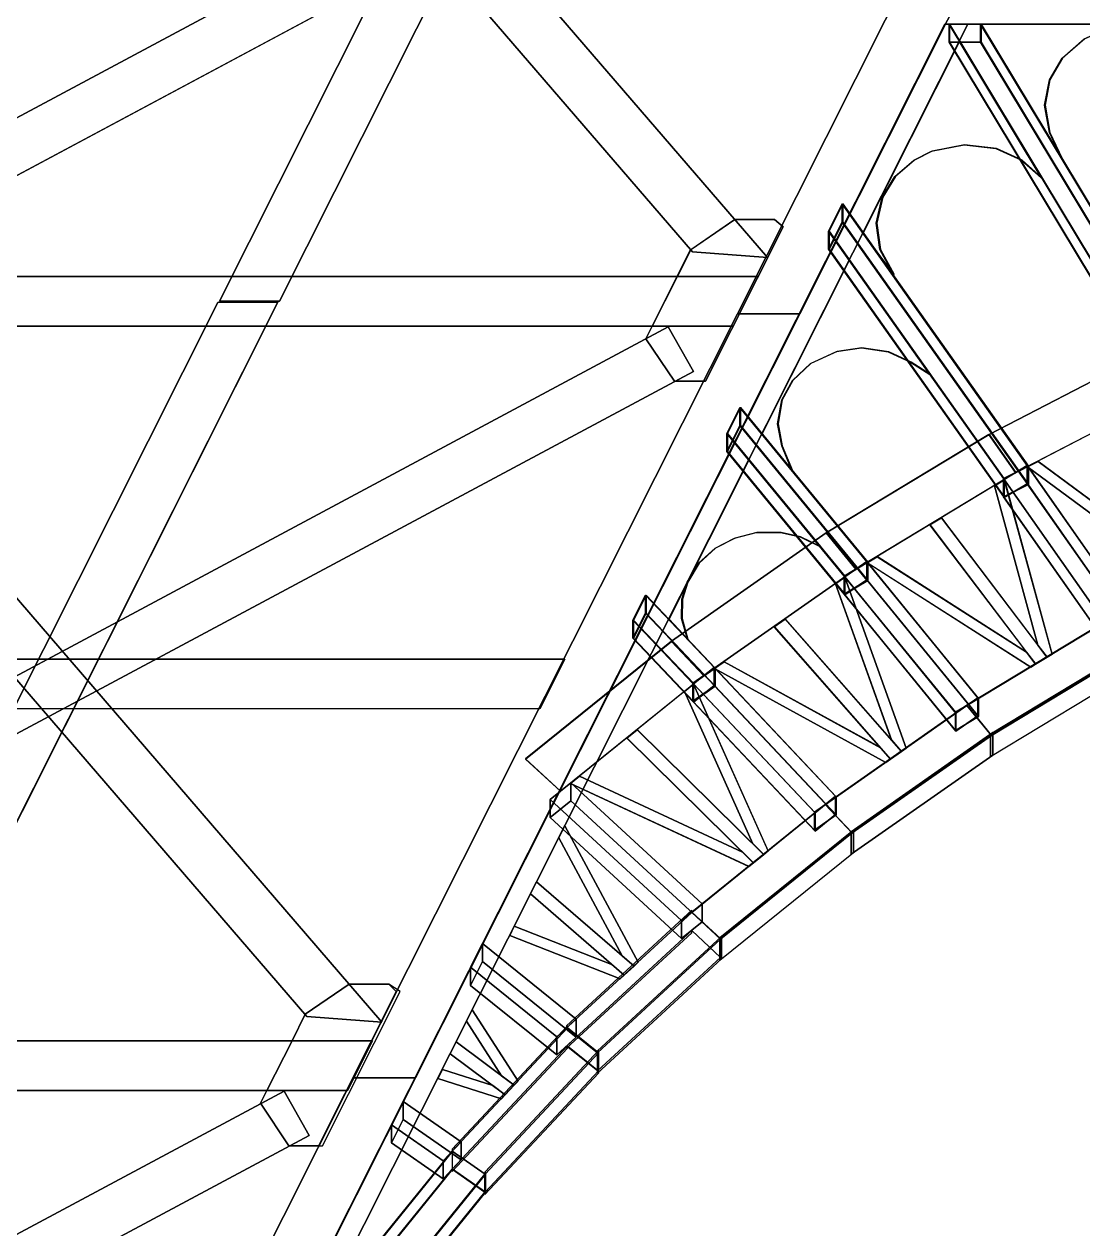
# Model space of a CAD drawing. Extents: x -24 to 24, y 14 to 139.
# Drawn here: x -13.92 to -7.93, y 23.51 to 30.34 of the extents above; entities that cross this region are included whole.
import ezdxf

# ---------------------------------------------------------------- set-up
doc = ezdxf.new("R2010")
doc.units = 0

msp = doc.modelspace()

# ---------------------------------------------------------------- linework, layer by layer
at = {"layer": 'sssss', "color": 253}
for points in [[(-12.9238, 21.9561, -19.173), (-12.6358, 22.4431, -18.9282), (-12.3245, 22.8905, -18.7033), (-8.5776, 30.3438, -14.9565), (-8.707, 30.3439, -14.9565)], [(-8.5776, 30.3438, 14.9565), (-12.3245, 22.8905, 18.7033), (-12.6358, 22.4431, 18.9282), (-12.9238, 21.9562, 19.173), (-8.707, 30.3439, 14.9565)], [(-8.1151, 29.7291, -15.2655), (-8.1426, 29.8842, -15.1876), (-8.1151, 30.0271, -15.1157), (-8.0435, 30.1506, -15.0536), (-7.9176, 30.2602, -14.9986), (-7.7841, 30.319, -14.969), (-7.6305, 30.3417, -14.9576), (-7.4764, 30.3226, -14.9672), (-7.3133, 30.2496, -15.0039), (-7.1858, 30.1551, -15.0513), (-7.2809, 30.3438, -14.9565), (-8.5049, 30.3438, -14.9565), (-8.0459, 29.5813, -15.3398)], [(-8.5018, 30.3438, 14.9565), (-7.2778, 30.3438, 14.9565), (-7.1826, 30.1552, 15.0513), (-7.3101, 30.2496, 15.0039), (-7.4732, 30.3226, 14.9672), (-7.6274, 30.3417, 14.9576), (-7.7809, 30.319, 14.969), (-7.9145, 30.2602, 14.9986), (-8.0404, 30.1506, 15.0536), (-8.112, 30.0271, 15.1157), (-8.1394, 29.8842, 15.1876), (-8.112, 29.7291, 15.2655), (-8.0428, 29.5813, 15.3398)], [(-9.0761, 29.0653, -15.5992), (-9.0971, 29.2152, -15.5239), (-9.063, 29.3631, -15.4495), (-8.9903, 29.4792, -15.3911), (-8.8836, 29.572, -15.3445), (-8.7834, 29.6229, -15.3189), (-8.599, 29.6602, -15.3001), (-8.4182, 29.6379, -15.3114), (-8.2736, 29.572, -15.3445), (-8.1628, 29.4744, -15.3936), (-8.6259, 30.2477, -15.0048), (-9.173, 29.1595, -15.5519), (-8.9984, 28.9245, -15.67)], [(-9.1699, 29.1595, 15.5519), (-8.6228, 30.2478, 15.0048), (-8.1597, 29.4744, 15.3936), (-8.2705, 29.5721, 15.3445), (-8.4151, 29.6379, 15.3114), (-8.5958, 29.6602, 15.3001), (-8.7803, 29.6229, 15.3189), (-8.8805, 29.5721, 15.3445), (-8.9871, 29.4792, 15.3911), (-9.0599, 29.3631, 15.4495), (-9.094, 29.2152, 15.5239), (-9.073, 29.0653, 15.5992), (-8.9953, 28.9245, 15.67)], [(-10.0643, 28.3192, 15.9702), (-10.2396, 28.3192, 15.9702), (-10.4015, 28.5606, 15.8489), (-10.1481, 29.0648, 15.5954), (-9.8978, 29.2356, 15.5096), (-9.6731, 29.2363, 15.5092), (-9.6245, 29.1942, 15.5304)], [(-10.0643, 28.3192, 15.9702), (-10.2396, 28.3192, 15.9702), (-10.4015, 28.5606, 15.8489), (-10.1481, 29.0648, 15.5954), (-9.8978, 29.2356, 15.5096), (-9.6731, 29.2363, 15.5092), (-9.6245, 29.1942, 15.5304)], [(-9.673, 29.2363, -15.5093), (-9.8977, 29.2356, -15.5097), (-10.148, 29.0648, -15.5955), (-10.2217, 28.9144, -15.6712), (-10.3653, 28.6325, -15.8128), (-10.4014, 28.5605, -15.849), (-10.2395, 28.3192, -15.9703), (-10.0642, 28.3192, -15.9703), (-9.6245, 29.1942, -15.5305)], [(-9.6554, 28.0783, -16.0954), (-9.6322, 28.2149, -16.0267), (-9.5719, 28.3241, -15.9718), (-9.4697, 28.4203, -15.9234), (-9.3215, 28.4889, -15.889), (-9.1808, 28.5079, -15.8794), (-9.0282, 28.4854, -15.8907), (-8.9018, 28.4269, -15.9201), (-8.7921, 28.3574, -15.955), (-9.2504, 29.0055, -15.6292), (-9.7454, 28.021, -16.1242), (-9.5748, 27.8135, -16.2285), (-9.6322, 27.9528, -16.1585)], [(-9.5717, 27.8135, 16.2285), (-9.7422, 28.021, 16.1242), (-9.2473, 29.0056, 15.6292), (-8.789, 28.3575, 15.955), (-8.8986, 28.427, 15.9201), (-9.0251, 28.4854, 15.8907), (-9.1776, 28.5079, 15.8794), (-9.3184, 28.4889, 15.889), (-9.4666, 28.4203, 15.9234), (-9.5688, 28.3241, 15.9718), (-9.629, 28.2149, 16.0267), (-9.6522, 28.0783, 16.0954), (-9.629, 27.9528, 16.1585)], [(-10.1992, 26.9744, -16.6503), (-10.1973, 27.0836, -16.5954), (-10.1679, 27.1805, -16.5467), (-10.1029, 27.2882, -16.4926), (-10.0098, 27.3728, -16.45), (-9.8999, 27.4304, -16.421), (-9.7771, 27.4612, -16.4056), (-9.6391, 27.4619, -16.4053), (-9.5283, 27.4366, -16.4179), (-9.4161, 27.3827, -16.4451), (-9.8195, 27.8735, -16.1983), (-10.2737, 26.97, -16.6525), (-10.1664, 26.857, -16.7093)], [(-10.2706, 26.97, 16.6525), (-9.8164, 27.8735, 16.1983), (-9.4129, 27.3827, 16.4451), (-9.5252, 27.4367, 16.4179), (-9.6359, 27.4619, 16.4053), (-9.774, 27.4612, 16.4056), (-9.8968, 27.4305, 16.421), (-10.0067, 27.3728, 16.45), (-10.0998, 27.2882, 16.4926), (-10.1647, 27.1805, 16.5467), (-10.1942, 27.0836, 16.5954), (-10.1961, 26.9744, 16.6503), (-10.1633, 26.857, 16.7093)], [(-7.3779, 27.2732, -16.4944), (-8.18, 27.8656, -16.1966), (-8.2391, 27.835, -16.212), (-7.3605, 27.1861, -16.5382), (-7.3313, 27.2012, -16.5306)], [(-7.3604, 27.1854, 16.5385), (-8.239, 27.8344, 16.2123), (-8.1799, 27.8649, 16.1969), (-7.3778, 27.2725, 16.4947), (-7.3312, 27.2005, 16.5309)], [(-8.1, 26.772, -16.7463), (-8.3708, 27.7613, -16.249), (-8.4273, 27.7272, -16.2662), (-8.1801, 26.824, -16.7202), (-8.128, 26.7551, -16.7548)], [(-8.18, 26.8232, 16.7206), (-8.4271, 27.7264, 16.2665), (-8.3706, 27.7606, 16.2494), (-8.0999, 26.7713, 16.7467), (-8.1278, 26.7543, 16.7552)], [(-8.2453, 26.7846, -16.74), (-9.0918, 27.3254, -16.4681), (-9.1484, 27.2912, -16.4853), (-8.2211, 26.6988, -16.7831), (-8.1932, 26.7157, -16.7746)], [(-8.221, 26.698, 16.7835), (-9.1482, 27.2905, 16.4857), (-9.0916, 27.3247, 16.4685), (-8.2452, 26.7838, 16.7404), (-8.193, 26.7149, 16.775)], [(-8.9264, 26.2395, -17.014), (-9.2739, 27.2095, -16.5264), (-9.3277, 27.1718, -16.5453), (-9.0104, 26.2863, -16.9905), (-8.953, 26.2209, -17.0234)], [(-9.0102, 26.2855, 16.9909), (-9.3274, 27.171, 16.5457), (-9.2737, 27.2087, 16.5268), (-8.9262, 26.2387, 17.0144), (-8.9528, 26.2201, 17.0238)], [(-9.0724, 26.2429, -17.0123), (-9.9591, 26.7295, -16.7677), (-10.0129, 26.6919, -16.7866), (-9.0415, 26.1589, -17.0545), (-9.0149, 26.1775, -17.0452)], [(-9.0413, 26.158, 17.055), (-10.0126, 26.6911, 16.787), (-9.9589, 26.7288, 16.7681), (-9.0722, 26.2421, 17.0127), (-9.0148, 26.1766, 17.0456)], [(-9.7091, 25.6567, -17.307), (-10.1317, 26.6026, -16.8315), (-10.1824, 26.5616, -16.8521), (-9.7966, 25.6981, -17.2861), (-9.7342, 25.6364, -17.3172)], [(-9.7963, 25.6972, 17.2866), (-10.1821, 26.5608, 16.8525), (-10.1314, 26.6017, 16.832), (-9.7089, 25.6557, 17.3075), (-9.7339, 25.6355, 17.3176)], [(-9.855, 25.651, -17.3099), (-10.7777, 26.081, -17.0937), (-10.8283, 26.0401, -17.1143), (-9.8176, 25.569, -17.351), (-9.7926, 25.5893, -17.3409)], [(-9.8174, 25.5681, 17.3515), (-10.828, 26.0392, 17.1147), (-10.7774, 26.0801, 17.0941), (-9.8547, 25.6501, 17.3103), (-9.7923, 25.5883, 17.3413)], [(-10.8607, 25.8, -17.2349), (-10.4457, 25.0257, -17.6242), (-10.4691, 25.004, -17.6351), (-10.536, 25.0618, -17.606), (-10.8951, 25.7317, -17.2693)], [(-10.536, 25.0618, -17.606), (-10.4691, 25.004, -17.6351), (-10.4457, 25.0257, -17.6242), (-10.8607, 25.8, -17.2349), (-10.8951, 25.7317, -17.2693)], [(-10.536, 25.0618, 17.606), (-10.4691, 25.004, 17.6351), (-10.4457, 25.0257, 17.6242), (-10.8607, 25.8, 17.2349), (-10.8951, 25.7317, 17.2693)], [(-10.8607, 25.8, 17.2349), (-10.4457, 25.0257, 17.6242), (-10.4691, 25.004, 17.6351), (-10.536, 25.0618, 17.606), (-10.8951, 25.7317, 17.2693)], [(-11.1736, 25.1776, -17.5478), (-10.5474, 24.9317, -17.6714), (-10.5239, 24.9534, -17.6605), (-10.5908, 25.0113, -17.6314), (-11.1474, 25.2298, -17.5216)], [(-10.5908, 25.0113, 17.6314), (-10.5239, 24.9534, 17.6605), (-10.5474, 24.9318, 17.6714), (-11.1736, 25.1776, 17.5478), (-11.1474, 25.2298, 17.5216)], [(-11.8576, 24.9025, -17.6938), (-12.0823, 24.9017, -17.6942), (-12.3326, 24.7309, -17.78), (-12.4062, 24.5805, -17.8556), (-12.5499, 24.2987, -17.9973), (-12.586, 24.2267, -18.0335), (-12.424, 23.9854, -18.1548), (-12.234, 23.9854, -18.1548), (-11.7942, 24.8603, -17.715)], [(-12.2572, 23.9854, 18.1548), (-12.424, 23.9854, 18.1548), (-12.586, 24.2267, 18.0335), (-12.5499, 24.2987, 17.9973), (-12.4062, 24.5805, 17.8556), (-12.3326, 24.7309, 17.78), (-12.0823, 24.9017, 17.6942), (-11.8576, 24.9025, 17.6938), (-11.8174, 24.8603, 17.715)], [(-11.3853, 24.7566, -17.7595), (-11.1262, 24.3523, -17.9627), (-11.1478, 24.3291, -17.9744), (-11.2193, 24.3824, -17.9476), (-11.4177, 24.6921, -17.7919)], [(-11.2193, 24.3824, -17.9476), (-11.1478, 24.3291, -17.9744), (-11.1262, 24.3523, -17.9627), (-11.3853, 24.7566, -17.7595), (-11.4177, 24.6921, -17.7919)], [(-11.2193, 24.3824, 17.9476), (-11.1478, 24.3291, 17.9744), (-11.1262, 24.3523, 17.9627), (-11.3853, 24.7566, 17.7595), (-11.4177, 24.6921, 17.7919)], [(-11.3853, 24.7566, 17.7595), (-11.1262, 24.3523, 17.9627), (-11.1478, 24.3291, 17.9744), (-11.2193, 24.3824, 17.9476), (-11.4177, 24.6921, 17.7919)], [(-11.5551, 24.4188, -17.9293), (-11.2698, 24.3284, -17.9747), (-11.1983, 24.2751, -18.0015), (-11.22, 24.2519, -18.0132), (-11.5814, 24.3664, -17.9556)], [(-11.22, 24.2519, -18.0132), (-11.1983, 24.2751, -18.0015), (-11.2698, 24.3284, -17.9747), (-11.5551, 24.4188, -17.9293), (-11.5814, 24.3664, -17.9556)], [(-11.22, 24.2519, 18.0132), (-11.1983, 24.2751, 18.0015), (-11.2698, 24.3284, 17.9747), (-11.5551, 24.4188, 17.9293), (-11.5814, 24.3664, 17.9556)], [(-11.5551, 24.4188, 17.9293), (-11.2698, 24.3284, 17.9747), (-11.1983, 24.2751, 18.0015), (-11.22, 24.2519, 18.0132), (-11.5814, 24.3664, 17.9556)]]:
    msp.add_polyline3d(points, close=True, dxfattribs=at)
for points in [[(-13.5597, 33.1015, 10.3018), (-13.5602, 33.0997, 10.6431), (-15.7421, 28.7732, 12.818), (-15.7423, 28.7729, 12.4776)], [(-13.5596, 33.1015, -10.3019), (-15.7422, 28.7729, -12.4777), (-15.742, 28.7732, -12.8181), (-13.5601, 33.0997, -10.6432)], [(-10.3019, 33.1015, 13.5596), (-12.4777, 28.7729, 15.7422), (-12.8181, 28.7732, 15.742), (-10.6432, 33.0997, 13.5601)], [(-10.3018, 33.1015, -13.5597), (-10.6431, 33.0997, -13.5602), (-12.818, 28.7732, -15.7421), (-12.4776, 28.7729, -15.7423)], [(-15.7882, 28.7007, 9.8829), (-15.7882, 28.7007, 9.5297), (-13.6116, 33.0315, 7.353), (-13.6116, 33.0315, 7.7061)], [(-15.7882, 28.7007, 9.5297), (-15.435, 28.7007, 9.5297), (-13.2585, 33.0315, 7.353), (-13.6116, 33.0315, 7.353)], [(-15.435, 28.7007, 9.8829), (-15.7882, 28.7007, 9.8829), (-13.6116, 33.0315, 7.7061), (-13.2585, 33.0315, 7.7061)], [(-15.7882, 28.7007, 15.435), (-15.435, 28.7007, 15.435), (-13.2585, 33.0315, 13.2585), (-13.6116, 33.0315, 13.2585)], [(-15.7882, 28.7007, 15.7882), (-15.7882, 28.7007, 15.435), (-13.6116, 33.0315, 13.2585), (-13.6116, 33.0315, 13.6116)], [(-15.435, 28.7008, 15.7882), (-15.7882, 28.7007, 15.7882), (-13.6116, 33.0315, 13.6116), (-13.2585, 33.0315, 13.6116)], [(-13.6116, 33.0314, -7.353), (-15.7882, 28.7007, -9.5297), (-15.7882, 28.7007, -9.8829), (-13.6116, 33.0314, -7.7061)], [(-13.2585, 33.0314, -7.353), (-15.435, 28.7007, -9.5297), (-15.7882, 28.7007, -9.5297), (-13.6116, 33.0314, -7.353)], [(-13.6116, 33.0314, -7.7061), (-15.7882, 28.7007, -9.8829), (-15.435, 28.7007, -9.8829), (-13.2585, 33.0314, -7.7061)], [(-15.435, 28.7007, -15.435), (-15.7882, 28.7008, -15.435), (-13.6116, 33.0314, -13.2585), (-13.2585, 33.0314, -13.2585)], [(-15.7882, 28.7007, -15.7882), (-15.435, 28.7007, -15.7882), (-13.2585, 33.0314, -13.6116), (-13.6116, 33.0314, -13.6116)], [(-15.7882, 28.7008, -15.435), (-15.7882, 28.7007, -15.7882), (-13.6116, 33.0314, -13.6116), (-13.6116, 33.0314, -13.2585)], [(-15.435, 28.7007, 9.5297), (-15.435, 28.7007, 9.8829), (-13.2585, 33.0315, 7.7061), (-13.2585, 33.0315, 7.353)], [(-15.435, 28.7007, 15.435), (-15.435, 28.7008, 15.7882), (-13.2585, 33.0315, 13.6116), (-13.2585, 33.0315, 13.2585)], [(-13.2585, 33.0314, -7.7061), (-15.435, 28.7007, -9.8829), (-15.435, 28.7007, -9.5297), (-13.2585, 33.0314, -7.353)], [(-15.435, 28.7007, -15.7882), (-15.435, 28.7007, -15.435), (-13.2585, 33.0314, -13.2585), (-13.2585, 33.0314, -13.6116)], [(-7.353, 33.0315, 13.6116), (-9.5297, 28.7007, 15.7882), (-9.8829, 28.7007, 15.7882), (-7.7061, 33.0315, 13.6116)], [(-7.7061, 33.0315, 13.6116), (-9.8829, 28.7007, 15.7882), (-9.8829, 28.7007, 15.435), (-7.7061, 33.0315, 13.2585)], [(-7.7061, 33.0315, 13.2585), (-9.8829, 28.7007, 15.435), (-9.5297, 28.7007, 15.435), (-7.353, 33.0315, 13.2585)], [(-9.8829, 28.7007, -15.7882), (-9.5297, 28.7007, -15.7882), (-7.353, 33.0314, -13.6116), (-7.7061, 33.0314, -13.6116)], [(-9.8829, 28.7007, -15.435), (-9.8829, 28.7007, -15.7882), (-7.7061, 33.0314, -13.6116), (-7.7061, 33.0314, -13.2585)], [(-9.5297, 28.7007, -15.435), (-9.8829, 28.7007, -15.435), (-7.7061, 33.0314, -13.2585), (-7.353, 33.0314, -13.2585)], [(-7.353, 33.0315, 13.2585), (-9.5297, 28.7007, 15.435), (-9.5297, 28.7007, 15.7882), (-7.353, 33.0315, 13.6116)], [(-9.5297, 28.7007, -15.7882), (-9.5297, 28.7007, -15.435), (-7.353, 33.0314, -13.2585), (-7.353, 33.0314, -13.6116)], [(-13.6312, 32.9608, 8.0903), (-15.5524, 29.1497, 15.2072), (-15.6352, 28.9859, 14.9011), (-13.758, 32.7091, 7.9477)], [(-13.7579, 32.7091, -7.9478), (-15.635, 28.9855, -14.9014), (-15.5523, 29.1497, -15.2073), (-13.6311, 32.9608, -8.0904)], [(-13.6311, 32.9609, 13.1074), (-13.7103, 32.8039, 13.3695), (-15.6013, 29.0525, 10.1378), (-15.6176, 29.0202, 9.7125)], [(-15.6012, 29.0525, -10.1379), (-13.7102, 32.8039, -13.3696), (-13.631, 32.9608, -13.1075), (-15.6175, 29.0202, -9.7126)], [(-7.9478, 32.7091, 13.7579), (-14.9014, 28.9855, 15.635), (-15.2073, 29.1497, 15.5523), (-8.0904, 32.9608, 13.6311)], [(-8.0903, 32.9608, -13.6312), (-15.2072, 29.1497, -15.5524), (-14.9011, 28.9859, -15.6352), (-7.9477, 32.7091, -13.758)], [(-10.1379, 29.0525, 15.6012), (-13.3696, 32.8039, 13.7102), (-13.1075, 32.9609, 13.631), (-9.7126, 29.0202, 15.6175)], [(-13.1074, 32.9608, -13.6311), (-13.3695, 32.8039, -13.7103), (-10.1378, 29.0525, -15.6013), (-9.7125, 29.0202, -15.6176)], [(-8.6837, 30.3438, -14.9565), (-7.4298, 28.2609, -16.0036), (-7.2883, 28.3227, -15.9725), (-8.5049, 30.3438, -14.9565)], [(-8.6837, 30.2412, -14.7525), (-7.4298, 28.1583, -15.7996), (-7.4298, 28.2609, -16.0036), (-8.6837, 30.3438, -14.9565)], [(-8.6837, 30.3438, -14.9565), (-8.5049, 30.3438, -14.9565), (-8.5049, 30.2412, -14.7525), (-8.6837, 30.2412, -14.7525)], [(-8.5018, 30.2412, 14.7525), (-8.5018, 30.3438, 14.9565), (-8.6806, 30.3438, 14.9565), (-8.6806, 30.2412, 14.7525)], [(-7.4267, 28.2609, 16.0036), (-7.4267, 28.1583, 15.7996), (-8.6806, 30.2412, 14.7525), (-8.6806, 30.3438, 14.9565)], [(-7.2851, 28.3227, 15.9725), (-7.4267, 28.2609, 16.0036), (-8.6806, 30.3438, 14.9565), (-8.5018, 30.3438, 14.9565)], [(-8.5049, 30.3438, -14.9565), (-7.2883, 28.3227, -15.9725), (-7.2883, 28.2202, -15.7685), (-8.5049, 30.2412, -14.7525)], [(-7.2851, 28.2202, 15.7685), (-7.2851, 28.3227, 15.9725), (-8.5018, 30.3438, 14.9565), (-8.5018, 30.2412, 14.7525)], [(-8.5049, 30.2412, -14.7525), (-7.2883, 28.2202, -15.7685), (-7.4298, 28.1583, -15.7996), (-8.6837, 30.2412, -14.7525)], [(-7.4267, 28.1583, 15.7996), (-7.2851, 28.2202, 15.7685), (-8.5018, 30.2412, 14.7525), (-8.6806, 30.2412, 14.7525)], [(-9.3668, 29.1701, -15.5465), (-9.2894, 29.3241, -15.4691), (-9.2894, 29.2215, -15.2651), (-9.3668, 29.0676, -15.3425)], [(-9.3668, 29.1701, -15.5465), (-8.3742, 27.7665, -16.2521), (-8.2379, 27.837, -16.2167), (-9.2894, 29.3241, -15.4691)], [(-9.2863, 29.2215, 15.2651), (-9.2863, 29.3241, 15.4691), (-9.3637, 29.1702, 15.5465), (-9.3637, 29.0676, 15.3425)], [(-8.2347, 27.8371, 16.2167), (-8.3711, 27.7665, 16.2521), (-9.3637, 29.1702, 15.5465), (-9.2863, 29.3241, 15.4691)], [(-9.2894, 29.3241, -15.4691), (-8.2379, 27.837, -16.2167), (-8.2379, 27.7345, -16.0126), (-9.2894, 29.2215, -15.2651)], [(-8.2347, 27.7345, 16.0126), (-8.2347, 27.8371, 16.2167), (-9.2863, 29.3241, 15.4691), (-9.2863, 29.2215, 15.2651)], [(-9.2894, 29.2215, -15.2651), (-8.2379, 27.7345, -16.0126), (-8.3742, 27.6639, -16.0481), (-9.3668, 29.0676, -15.3425)], [(-9.3668, 29.0676, -15.3425), (-8.3742, 27.6639, -16.0481), (-8.3742, 27.7665, -16.2521), (-9.3668, 29.1701, -15.5465)], [(-8.3711, 27.6639, 16.0481), (-8.2347, 27.7345, 16.0126), (-9.2863, 29.2215, 15.2651), (-9.3637, 29.0676, 15.3425)], [(-8.3711, 27.7665, 16.2521), (-8.3711, 27.6639, 16.0481), (-9.3637, 29.0676, 15.3425), (-9.3637, 29.1702, 15.5465)], [(-9.766, 28.9139, 15.6712), (-9.9075, 28.6325, 15.8127), (-15.4675, 28.6325, 15.8127), (-15.3261, 28.9139, 15.6713)], [(-15.4674, 28.6325, -15.8128), (-9.9074, 28.6325, -15.8128), (-9.7659, 28.9139, -15.6713), (-15.326, 28.9139, -15.6713)], [(-12.4864, 28.7676, -15.7442), (-12.8277, 28.7658, -15.7447), (-15.0036, 24.4376, -17.9275), (-14.6622, 24.4392, -17.9267)], [(-12.8277, 28.7658, 15.7447), (-12.4864, 28.7676, 15.7442), (-14.6621, 24.4392, 17.9267), (-15.0035, 24.4376, 17.9275)], [(-12.06, 24.3701, -17.9654), (-11.7069, 24.3701, -17.9654), (-9.5297, 28.7007, -15.7882), (-9.8829, 28.7007, -15.7882)], [(-12.06, 24.3701, -17.6122), (-12.06, 24.3701, -17.9654), (-9.8829, 28.7007, -15.7882), (-9.8829, 28.7007, -15.435)], [(-11.7069, 24.3701, -17.6122), (-12.06, 24.3701, -17.6122), (-9.8829, 28.7007, -15.435), (-9.5297, 28.7007, -15.435)], [(-9.5297, 28.7007, 15.7882), (-11.7069, 24.3701, 17.9654), (-12.06, 24.3701, 17.9654), (-9.8829, 28.7007, 15.7882)], [(-9.8829, 28.7007, 15.7882), (-12.06, 24.3701, 17.9654), (-12.06, 24.3701, 17.6122), (-9.8829, 28.7007, 15.435)], [(-9.8829, 28.7007, 15.435), (-12.06, 24.3701, 17.6122), (-11.7069, 24.3701, 17.6122), (-9.5297, 28.7007, 15.435)], [(-11.7069, 24.3701, -17.9654), (-11.7069, 24.3701, -17.6122), (-9.5297, 28.7007, -15.435), (-9.5297, 28.7007, -15.7882)], [(-9.5297, 28.7007, 15.435), (-11.7069, 24.3701, 17.6122), (-11.7069, 24.3701, 17.9654), (-9.5297, 28.7007, 15.7882)], [(-17.3918, 24.8158, -17.7368), (-17.0859, 24.6517, -17.8196), (-10.1323, 28.3753, -15.9425), (-10.2749, 28.6269, -15.8157)], [(-10.1323, 28.3753, 15.9425), (-17.0859, 24.6517, 17.8196), (-17.3918, 24.8159, 17.7369), (-10.2749, 28.6269, 15.8157)], [(-15.292, 28.627, -15.8156), (-15.5541, 28.47, -15.8948), (-12.3224, 24.7186, -17.7858), (-11.8971, 24.6863, -17.8021)], [(-11.8971, 24.6863, 17.8021), (-12.3223, 24.7186, 17.7858), (-15.5541, 28.47, 15.8948), (-15.292, 28.627, 15.8156)], [(-8.4575, 28.018, -16.1257), (-8.3063, 27.8025, -16.234), (-7.3594, 28.2925, -15.9877), (-7.4934, 28.5169, -15.8749)], [(-7.4932, 28.5162, 15.8752), (-7.3592, 28.2918, 15.988), (-8.3062, 27.8019, 16.2343), (-8.4574, 28.0174, 16.126)], [(-9.9431, 28.0238, -16.1228), (-9.8689, 28.1713, -16.0486), (-9.8689, 28.0687, -15.8446), (-9.9431, 27.9213, -15.9187)], [(-9.9431, 28.0238, -16.1228), (-9.2777, 27.2143, -16.5297), (-9.1471, 27.2932, -16.49), (-9.8689, 28.1713, -16.0486)], [(-9.8658, 28.0687, 15.8446), (-9.8658, 28.1713, 16.0486), (-9.9399, 28.0238, 16.1228), (-9.9399, 27.9213, 15.9187)], [(-9.144, 27.2932, 16.49), (-9.2745, 27.2143, 16.5297), (-9.9399, 28.0238, 16.1228), (-9.8658, 28.1713, 16.0486)], [(-9.8689, 28.1713, -16.0486), (-9.1471, 27.2932, -16.49), (-9.1471, 27.1907, -16.286), (-9.8689, 28.0687, -15.8446)], [(-9.144, 27.1907, 16.286), (-9.144, 27.2932, 16.49), (-9.8658, 28.1713, 16.0486), (-9.8658, 28.0687, 15.8446)], [(-9.8689, 28.0687, -15.8446), (-9.1471, 27.1907, -16.286), (-9.2777, 27.1118, -16.3257), (-9.9431, 27.9213, -15.9187)], [(-9.2745, 27.1118, 16.3257), (-9.144, 27.1907, 16.286), (-9.8658, 28.0687, 15.8446), (-9.9399, 27.9213, 15.9187)], [(-9.9431, 27.9213, -15.9187), (-9.2777, 27.1118, -16.3257), (-9.2777, 27.2143, -16.5297), (-9.9431, 28.0238, -16.1228)], [(-9.2745, 27.2143, 16.5297), (-9.2745, 27.1118, 16.3257), (-9.9399, 27.9213, 15.9187), (-9.9399, 28.0238, 16.1228)], [(-9.3804, 27.4601, -16.4061), (-9.2127, 27.2546, -16.5094), (-8.3065, 27.8026, -16.234), (-8.4576, 28.018, -16.1257)], [(-8.4574, 28.0173, 16.1261), (-8.3062, 27.8018, 16.2344), (-9.2125, 27.2539, 16.5098), (-9.3802, 27.4594, 16.4065)], [(-8.3745, 27.7672, -16.2517), (-8.2381, 27.8378, -16.2163), (-8.2381, 27.7352, -16.0123), (-8.3745, 27.6647, -16.0477)], [(-7.6701, 27.0282, -16.6233), (-8.2381, 27.8378, -16.2163), (-8.3745, 27.7672, -16.2517), (-7.8064, 26.9576, -16.6587)], [(-8.2379, 27.7345, -16.0126), (-8.2379, 27.837, -16.2167), (-8.3742, 27.7665, -16.2521), (-8.3742, 27.6639, -16.0481)], [(-8.241, 27.8412, 16.2146), (-8.3715, 27.7623, 16.2542), (-8.3715, 27.6598, 16.0502), (-8.241, 27.7387, 16.0105)], [(-7.8035, 26.9527, 16.6612), (-8.3715, 27.7623, 16.2542), (-8.241, 27.8412, 16.2146), (-7.673, 27.0316, 16.6216)], [(-8.3711, 27.7665, 16.2521), (-8.2347, 27.8371, 16.2167), (-8.2347, 27.7345, 16.0126), (-8.3711, 27.6639, 16.0481)], [(-7.673, 27.0316, 16.6216), (-8.241, 27.8412, 16.2146), (-8.241, 27.7387, 16.0105), (-7.673, 26.929, 16.4176)], [(-8.2381, 27.8378, -16.2163), (-7.6701, 27.0282, -16.6233), (-7.6701, 26.9256, -16.4192), (-8.2381, 27.7352, -16.0123)], [(-7.8064, 26.9576, -16.6587), (-8.3745, 27.7672, -16.2517), (-8.3745, 27.6647, -16.0477), (-7.8064, 26.8551, -16.4547)], [(-8.3745, 27.6647, -16.0477), (-8.2381, 27.7352, -16.0123), (-7.6701, 26.9256, -16.4192), (-7.8064, 26.8551, -16.4547)], [(-8.3715, 27.7623, 16.2542), (-7.8035, 26.9527, 16.6612), (-7.8035, 26.8501, 16.4572), (-8.3715, 27.6598, 16.0502)], [(-8.241, 27.7387, 16.0105), (-8.3715, 27.6598, 16.0502), (-7.8035, 26.8501, 16.4572), (-7.673, 26.929, 16.4176)], [(-8.7922, 27.5065, -16.3771), (-8.1932, 26.7157, -16.7746), (-8.128, 26.7551, -16.7548), (-8.727, 27.546, -16.3572)], [(-8.7268, 27.5452, 16.3576), (-8.1278, 26.7543, 16.7552), (-8.193, 26.7149, 16.775), (-8.792, 27.5058, 16.3774)], [(-10.2573, 26.8459, -16.7149), (-10.074, 26.6514, -16.8127), (-9.2129, 27.2546, -16.5094), (-9.3805, 27.4601, -16.4061)], [(-9.3802, 27.4593, 16.4066), (-9.2126, 27.2538, 16.5099), (-10.0738, 26.6506, 16.8131), (-10.2571, 26.8452, 16.7153)], [(-9.2779, 27.2151, -16.5293), (-9.1474, 27.294, -16.4896), (-9.1474, 27.1915, -16.2856), (-9.2779, 27.1126, -16.3253)], [(-8.5174, 26.5219, -16.8778), (-9.1474, 27.294, -16.4896), (-9.2779, 27.2151, -16.5293), (-8.6479, 26.443, -16.9174)], [(-9.1471, 27.1907, -16.286), (-9.1471, 27.2932, -16.49), (-9.2777, 27.2143, -16.5297), (-9.2777, 27.1118, -16.3257)], [(-9.1506, 27.2972, 16.488), (-9.2746, 27.2103, 16.5317), (-9.2746, 27.1078, 16.3277), (-9.1506, 27.1946, 16.284)], [(-8.6446, 26.4382, 16.9199), (-9.2746, 27.2103, 16.5317), (-9.1506, 27.2972, 16.488), (-8.5206, 26.525, 16.8762)], [(-9.2745, 27.2143, 16.5297), (-9.144, 27.2932, 16.49), (-9.144, 27.1907, 16.286), (-9.2745, 27.1118, 16.3257)], [(-8.5206, 26.525, 16.8762), (-9.1506, 27.2972, 16.488), (-9.1506, 27.1946, 16.284), (-8.5206, 26.4225, 16.6722)], [(-9.1474, 27.294, -16.4896), (-8.5174, 26.5219, -16.8778), (-8.5174, 26.4194, -16.6737), (-9.1474, 27.1915, -16.2856)], [(-8.6479, 26.443, -16.9174), (-9.2779, 27.2151, -16.5293), (-9.2779, 27.1126, -16.3253), (-8.6479, 26.3405, -16.7134)], [(-9.2779, 27.1126, -16.3253), (-9.1474, 27.1915, -16.2856), (-8.5174, 26.4194, -16.6737), (-8.6479, 26.3405, -16.7134)], [(-9.2746, 27.2103, 16.5317), (-8.6446, 26.4382, 16.9199), (-8.6446, 26.3356, 16.7159), (-9.2746, 27.1078, 16.3277)], [(-9.1506, 27.1946, 16.284), (-9.2746, 27.1078, 16.3277), (-8.6446, 26.3356, 16.7159), (-8.5206, 26.4225, 16.6722)], [(-10.4754, 26.9649, -16.6551), (-10.4039, 27.1071, -16.5836), (-10.4039, 27.0046, -16.3796), (-10.4754, 26.8624, -16.451)], [(-10.4754, 26.9649, -16.6551), (-10.1356, 26.607, -16.835), (-10.0116, 26.6939, -16.7913), (-10.4039, 27.1071, -16.5836)], [(-10.4008, 27.0046, 16.3796), (-10.4008, 27.1071, 16.5836), (-10.4723, 26.9649, 16.6551), (-10.4723, 26.8624, 16.451)], [(-10.0085, 26.6939, 16.7913), (-10.1325, 26.6071, 16.835), (-10.4723, 26.9649, 16.6551), (-10.4008, 27.1071, 16.5836)], [(-10.4039, 27.1071, -16.5836), (-10.0116, 26.6939, -16.7913), (-10.0116, 26.5914, -16.5873), (-10.4039, 27.0046, -16.3796)], [(-10.0085, 26.5914, 16.5873), (-10.0085, 26.6939, 16.7913), (-10.4008, 27.1071, 16.5836), (-10.4008, 27.0046, 16.3796)], [(-10.4039, 27.0046, -16.3796), (-10.0116, 26.5914, -16.5873), (-10.1356, 26.5045, -16.6309), (-10.4754, 26.8624, -16.451)], [(-10.1325, 26.5045, 16.6309), (-10.0085, 26.5914, 16.5873), (-10.4008, 27.0046, 16.3796), (-10.4723, 26.8624, 16.451)], [(-7.7385, 26.9929, -16.641), (-8.5827, 26.4825, -16.8976), (-8.4434, 26.3118, -16.9834), (-7.6129, 26.814, -16.7309)], [(-8.5826, 26.4818, 16.898), (-7.7383, 26.9921, 16.6414), (-7.6128, 26.8132, 16.7314), (-8.4433, 26.3111, 16.9838)], [(-10.4754, 26.8624, -16.451), (-10.1356, 26.5045, -16.6309), (-10.1356, 26.607, -16.835), (-10.4754, 26.9649, -16.6551)], [(-10.1325, 26.6071, 16.835), (-10.1325, 26.5045, 16.6309), (-10.4723, 26.8624, 16.451), (-10.4723, 26.9649, 16.6551)], [(-9.6744, 26.929, -16.6674), (-9.0149, 26.1775, -17.0452), (-8.953, 26.2209, -17.0234), (-9.6124, 26.9724, -16.6456)], [(-9.6122, 26.9716, 16.646), (-8.9528, 26.2201, 17.0238), (-9.0148, 26.1766, 17.0456), (-9.6741, 26.9282, 16.6678)], [(-11.0841, 26.1784, -17.0504), (-10.8859, 25.9958, -17.1422), (-10.0741, 26.6514, -16.8127), (-10.2575, 26.8459, -16.7149)], [(-10.2571, 26.845, 16.7154), (-10.0738, 26.6505, 16.8131), (-10.8857, 25.995, 17.1426), (-11.0838, 26.1776, 17.0509)], [(-8.4496, 26.1919, -16.7573), (-7.6054, 26.7023, -16.5007), (-7.6054, 26.8296, -16.7539), (-8.4496, 26.3192, -17.0105)], [(-7.6053, 26.7015, 16.5011), (-8.4495, 26.1911, 16.7576), (-8.4495, 26.3185, 17.0109), (-7.6053, 26.8288, 16.7543)], [(-16.4214, 26.7455, -16.7673), (-16.5634, 26.4631, -16.9064), (-11.0034, 26.464, -16.9087), (-10.8619, 26.7443, -16.7646)], [(-10.8619, 26.7443, 16.7647), (-11.0033, 26.4631, 16.9064), (-16.5629, 26.4641, 16.9088), (-16.4219, 26.7443, 16.7647)], [(-10.136, 26.608, -16.8345), (-10.012, 26.6948, -16.7909), (-10.012, 26.5923, -16.5868), (-10.136, 26.5054, -16.6305)], [(-9.3231, 25.9639, -17.1583), (-10.012, 26.6948, -16.7909), (-10.136, 26.608, -16.8345), (-9.4471, 25.8771, -17.2019)], [(-10.0116, 26.5914, -16.5873), (-10.0116, 26.6939, -16.7913), (-10.1356, 26.607, -16.835), (-10.1356, 26.5045, -16.6309)], [(-10.1325, 26.6071, 16.835), (-10.0085, 26.6939, 16.7913), (-10.0085, 26.5914, 16.5873), (-10.1325, 26.5045, 16.6309)], [(-10.0153, 26.6977, 16.7894), (-10.1322, 26.6033, 16.8369), (-10.1322, 26.5007, 16.6328), (-10.0153, 26.5951, 16.5854)], [(-9.4434, 25.8723, 17.2043), (-10.1322, 26.6033, 16.8369), (-10.0153, 26.6977, 16.7894), (-9.3265, 25.9667, 17.1569)], [(-9.3265, 25.9667, 17.1569), (-10.0153, 26.6977, 16.7894), (-10.0153, 26.5951, 16.5854), (-9.3265, 25.8642, 16.9528)], [(-10.012, 26.6948, -16.7909), (-9.3231, 25.9639, -17.1583), (-9.3231, 25.8614, -16.9542), (-10.012, 26.5923, -16.5868)], [(-9.4471, 25.8771, -17.2019), (-10.136, 26.608, -16.8345), (-10.136, 26.5054, -16.6305), (-9.4471, 25.7745, -16.9979)], [(-10.136, 26.5054, -16.6305), (-10.012, 26.5923, -16.5868), (-9.3231, 25.8614, -16.9542), (-9.4471, 25.7745, -16.9979)], [(-10.1322, 26.6033, 16.8369), (-9.4434, 25.8723, 17.2043), (-9.4434, 25.7698, 17.0003), (-10.1322, 26.5007, 16.6328)], [(-10.0153, 26.5951, 16.5854), (-10.1322, 26.5007, 16.6328), (-9.4434, 25.7698, 17.0003), (-9.3265, 25.8642, 16.9528)], [(-8.5174, 26.5219, -16.8778), (-8.6479, 26.443, -16.9174), (-8.6479, 26.3405, -16.7134), (-8.5174, 26.4194, -16.6737)], [(-8.6446, 26.4382, 16.9199), (-8.5206, 26.525, 16.8762), (-8.5206, 26.4225, 16.6722), (-8.6446, 26.3356, 16.7159)], [(-8.5829, 26.4825, -16.8976), (-9.3851, 25.9205, -17.1801), (-9.2328, 25.759, -17.2613), (-8.4436, 26.3118, -16.9834)], [(-9.3849, 25.9197, 17.1805), (-8.5826, 26.4816, 16.8981), (-8.4434, 26.3109, 16.9838), (-9.2327, 25.7582, 17.2617)], [(-10.5092, 26.2977, -16.9847), (-9.7926, 25.5893, -17.3409), (-9.7342, 25.6364, -17.3172), (-10.4508, 26.3449, -16.961)], [(-10.4505, 26.344, 16.9615), (-9.7339, 25.6355, 17.3176), (-9.7923, 25.5883, 17.3413), (-10.5089, 26.2968, 16.9852)], [(-9.2386, 25.6387, -17.0354), (-8.4364, 26.2006, -16.7529), (-8.4364, 26.3279, -17.0061), (-9.2386, 25.766, -17.2886)], [(-8.4362, 26.1997, 16.7533), (-9.2384, 25.6378, 17.0358), (-9.2384, 25.7652, 17.289), (-8.4362, 26.327, 17.0066)], [(-10.9444, 25.9486, -17.166), (-10.8275, 26.043, -17.1185), (-10.8275, 25.9405, -16.9145), (-10.9444, 25.8461, -16.9619)], [(-10.0831, 25.357, -17.4634), (-10.8275, 26.043, -17.1185), (-10.9444, 25.9486, -17.166), (-10.2, 25.2626, -17.5108)], [(-10.9444, 25.9486, 17.166), (-10.8275, 26.043, 17.1185), (-10.8275, 25.9405, 16.9145), (-10.9444, 25.8461, 16.9619)], [(-10.0831, 25.357, 17.4634), (-10.2, 25.2626, 17.5108), (-10.9444, 25.9486, 17.166), (-10.8275, 26.043, 17.1185)], [(-10.8275, 26.043, -17.1185), (-10.0831, 25.357, -17.4634), (-10.0831, 25.2544, -17.2593), (-10.8275, 25.9405, -16.9145)], [(-10.8275, 26.043, 17.1185), (-10.8275, 25.9405, 16.9145), (-10.0831, 25.2545, 17.2593), (-10.0831, 25.357, 17.4634)], [(-9.3231, 25.9639, -17.1583), (-9.4471, 25.8771, -17.2019), (-9.4471, 25.7745, -16.9979), (-9.3231, 25.8614, -16.9542)], [(-9.4434, 25.8723, 17.2043), (-9.3265, 25.9667, 17.1569), (-9.3265, 25.8642, 16.9528), (-9.4434, 25.7698, 17.0003)], [(-10.2, 25.2626, -17.5108), (-10.9444, 25.9486, -17.166), (-10.9444, 25.8461, -16.9619), (-10.2, 25.16, -17.3068)], [(-10.2, 25.2626, 17.5108), (-10.2, 25.16, 17.3068), (-10.9444, 25.8461, 16.9619), (-10.9444, 25.9486, 17.166)], [(-10.9444, 25.8461, -16.9619), (-10.8275, 25.9405, -16.9145), (-10.0831, 25.2544, -17.2593), (-10.2, 25.16, -17.3068)], [(-10.9444, 25.8461, 16.9619), (-10.2, 25.16, 17.3068), (-10.0831, 25.2545, 17.2593), (-10.8275, 25.9405, 16.9145)], [(-9.3853, 25.9205, -17.1801), (-10.1415, 25.3098, -17.4871), (-9.977, 25.1582, -17.5633), (-9.233, 25.759, -17.2613)], [(-10.1413, 25.3089, 17.4875), (-9.385, 25.9195, 17.1806), (-9.2327, 25.758, 17.2618), (-9.9768, 25.1573, 17.5638)], [(-9.9823, 25.0375, -17.3376), (-9.2261, 25.6482, -17.0306), (-9.2261, 25.7755, -17.2838), (-9.9823, 25.1648, -17.5908)], [(-9.2258, 25.6472, 17.0311), (-9.9821, 25.0366, 17.338), (-9.9821, 25.1639, 17.5913), (-9.2258, 25.7745, 17.2843)], [(-11.0553, 25.413, -17.4295), (-11.021, 25.4812, -17.3952), (-10.4691, 25.004, -17.6351), (-10.5239, 24.9534, -17.6605)], [(-10.4691, 25.004, -17.6351), (-11.021, 25.4812, -17.3952), (-11.0553, 25.413, -17.4295), (-10.5239, 24.9534, -17.6605)], [(-10.4691, 25.004, 17.6351), (-11.021, 25.4812, 17.3952), (-11.0553, 25.413, 17.4295), (-10.5239, 24.9534, 17.6605)], [(-11.0553, 25.413, 17.4295), (-11.021, 25.4812, 17.3952), (-10.4691, 25.004, 17.6351), (-10.5239, 24.9534, 17.6605)], [(-10.0831, 25.357, -17.4634), (-10.2, 25.2626, -17.5108), (-10.2, 25.16, -17.3068), (-10.0831, 25.2544, -17.2593)], [(-10.0831, 25.357, 17.4634), (-10.2, 25.2626, 17.5108), (-10.2, 25.16, 17.3068), (-10.0831, 25.2545, 17.2593)], [(-10.1421, 25.3206, 17.5125), (-10.851, 24.6662, 17.8415), (-10.851, 24.6538, 17.8169), (-10.1421, 25.3082, 17.4879)], [(-10.6755, 24.5123, 17.888), (-10.851, 24.6538, 17.8169), (-10.1421, 25.3083, 17.4879), (-9.9781, 25.1561, 17.5643)], [(-10.1421, 25.3082, -17.4879), (-10.851, 24.6538, -17.8169), (-10.6755, 24.5123, -17.888), (-9.9781, 25.1561, -17.5643)], [(-10.6755, 24.4098, 17.684), (-10.851, 24.5512, 17.6129), (-10.1421, 25.2057, 17.2839), (-9.9781, 25.0536, 17.3603)], [(-10.851, 24.5512, 17.6129), (-10.851, 24.5388, 17.5882), (-10.1421, 25.1933, 17.2592), (-10.1421, 25.2057, 17.2839)], [(-11.3948, 24.9976, 17.6443), (-11.327, 25.1325, 17.5766), (-10.7962, 24.7044, 17.7914), (-10.9058, 24.6032, 17.8423)], [(-11.327, 25.0299, 17.3726), (-11.327, 25.1325, 17.5766), (-11.3948, 24.9976, 17.6443), (-11.3948, 24.895, 17.4403)], [(-10.7962, 24.7044, -17.7914), (-11.327, 25.1324, -17.5766), (-11.3948, 24.9975, -17.6443), (-10.9058, 24.6032, -17.8423)], [(-11.3948, 24.9975, -17.6443), (-11.327, 25.1324, -17.5766), (-11.327, 25.0299, -17.3726), (-11.3948, 24.895, -17.4403)], [(-10.7962, 24.6018, 17.5874), (-10.7962, 24.7044, 17.7914), (-11.327, 25.1325, 17.5766), (-11.327, 25.0299, 17.3726)], [(-11.327, 25.1324, -17.5766), (-10.7962, 24.7044, -17.7914), (-10.7962, 24.6018, -17.5874), (-11.327, 25.0299, -17.3726)], [(-9.9736, 25.0451, -17.3337), (-9.9736, 25.1724, -17.587), (-10.6755, 24.5247, -17.9126), (-10.6755, 24.3974, -17.6594)], [(-10.6755, 24.5247, 17.9126), (-9.9736, 25.1724, 17.587), (-9.9736, 25.0451, 17.3337), (-10.6755, 24.3974, 17.6594)], [(-11.3948, 24.895, -17.4403), (-11.327, 25.0299, -17.3726), (-10.7962, 24.6018, -17.5874), (-10.9058, 24.5006, -17.6383)], [(-10.7962, 24.6018, 17.5874), (-11.327, 25.0299, 17.3726), (-11.3948, 24.895, 17.4403), (-10.9058, 24.5006, 17.6383)], [(-11.3948, 24.895, 17.4403), (-11.3948, 24.9976, 17.6443), (-10.9058, 24.6032, 17.8423), (-10.9058, 24.5006, 17.6383)], [(-10.9058, 24.6032, -17.8423), (-11.3948, 24.9975, -17.6443), (-11.3948, 24.895, -17.4403), (-10.9058, 24.5006, -17.6383)], [(-10.8464, 24.6663, 17.8414), (-11.4998, 23.9672, 18.1929), (-11.4998, 23.9549, 18.1682), (-10.8464, 24.654, 17.8168)], [(-10.8464, 24.654, -17.8168), (-11.4998, 23.9548, -18.1682), (-11.3131, 23.8252, -18.2334), (-10.6704, 24.513, -17.8877)], [(-11.3131, 23.8253, 18.2334), (-11.4998, 23.9549, 18.1682), (-10.8464, 24.654, 17.8168), (-10.6704, 24.513, 17.8877)], [(-10.7962, 24.7044, -17.7914), (-10.9058, 24.6032, -17.8423), (-10.9058, 24.5006, -17.6383), (-10.7962, 24.6018, -17.5874)], [(-10.9058, 24.5006, 17.6383), (-10.9058, 24.6032, 17.8423), (-10.7962, 24.7044, 17.7914), (-10.7962, 24.6018, 17.5874)], [(-11.9505, 24.58, -17.8558), (-17.5106, 24.5801, -17.8558), (-17.652, 24.2987, -17.9973), (-12.092, 24.2986, -17.9973)], [(-11.9505, 24.58, 17.8558), (-12.092, 24.2986, 17.9973), (-17.652, 24.2987, 17.9973), (-17.5106, 24.5801, 17.8558)], [(-12.092, 24.2986, 17.9973), (-17.652, 24.2987, 17.9973), (-17.5106, 24.5801, 17.8558), (-11.9505, 24.58, 17.8558)], [(-11.5103, 24.5079, -17.8845), (-11.4768, 24.5745, -17.851), (-11.1478, 24.3291, -17.9744), (-11.1983, 24.2751, -18.0015)], [(-11.1478, 24.3291, -17.9744), (-11.4768, 24.5745, -17.851), (-11.5103, 24.5079, -17.8845), (-11.1983, 24.2751, -18.0015)], [(-11.1478, 24.3291, 17.9744), (-11.4768, 24.5745, 17.851), (-11.5103, 24.5079, 17.8845), (-11.1983, 24.2751, 18.0015)], [(-11.5103, 24.5079, 17.8845), (-11.4768, 24.5745, 17.851), (-11.1478, 24.3291, 17.9744), (-11.1983, 24.2751, 18.0015)], [(-11.3131, 23.7227, 18.0294), (-11.4998, 23.8523, 17.9642), (-10.8464, 24.5514, 17.6128), (-10.6704, 24.4104, 17.6836)], [(-11.4997, 23.8523, 17.9642), (-11.4997, 23.8399, 17.9396), (-10.8464, 24.539, 17.5881), (-10.8464, 24.5514, 17.6128)], [(-11.3131, 23.8376, -18.258), (-11.3136, 23.7103, -18.0048), (-10.6704, 24.3981, -17.659), (-10.6704, 24.5254, -17.9123)], [(-11.3131, 23.8376, 18.258), (-10.6704, 24.5254, 17.9123), (-10.6704, 24.3981, 17.659), (-11.3136, 23.7103, 18.0048)], [(-14.2372, 20.0394, -20.1425), (-13.8841, 20.0394, -20.1425), (-11.7069, 24.3701, -17.9654), (-12.06, 24.3701, -17.9654)], [(-14.2372, 20.0394, -19.7894), (-14.2372, 20.0394, -20.1425), (-12.06, 24.3701, -17.9654), (-12.06, 24.3701, -17.6122)], [(-13.8841, 20.0394, -19.7894), (-14.2372, 20.0394, -19.7894), (-12.06, 24.3701, -17.6122), (-11.7069, 24.3701, -17.6122)], [(-11.7069, 24.3701, 17.9654), (-13.8841, 20.0394, 20.1425), (-14.2372, 20.0394, 20.1425), (-12.06, 24.3701, 17.9654)], [(-12.06, 24.3701, 17.9654), (-14.2372, 20.0394, 20.1425), (-14.2372, 20.0394, 19.7894), (-12.06, 24.3701, 17.6122)], [(-12.06, 24.3701, 17.6122), (-14.2372, 20.0394, 19.7894), (-13.8841, 20.0394, 19.7894), (-11.7069, 24.3701, 17.6122)], [(-13.8841, 20.0394, -20.1425), (-13.8841, 20.0394, -19.7894), (-11.7069, 24.3701, -17.6122), (-11.7069, 24.3701, -17.9654)], [(-11.7069, 24.3701, 17.6122), (-13.8841, 20.0394, 19.7894), (-13.8841, 20.0394, 20.1425), (-11.7069, 24.3701, 17.9654)], [(-12.4521, 24.2962, -17.9928), (-19.569, 20.4851, -19.914), (-19.2628, 20.3213, -19.9969), (-12.3095, 24.0446, -18.1197)], [(-12.3095, 24.0446, 18.1197), (-19.263, 20.321, 19.9967), (-19.569, 20.4851, 19.914), (-12.4521, 24.2962, 17.9929)], [(-11.4493, 24.0089, -18.1411), (-11.7773, 24.2366, -18.0264), (-11.8437, 24.1045, -18.0928), (-11.5503, 23.9008, -18.1954)], [(-11.8437, 24.1045, -18.0928), (-11.7773, 24.2366, -18.0264), (-11.7773, 24.134, -17.8224), (-11.8437, 24.0019, -17.8887)], [(-11.8437, 24.1045, 18.0928), (-11.7773, 24.2366, 18.0264), (-11.4493, 24.0089, 18.1411), (-11.5503, 23.9008, 18.1954)], [(-11.7773, 24.134, 17.8224), (-11.7773, 24.2366, 18.0264), (-11.8437, 24.1045, 18.0928), (-11.8437, 24.0019, 17.8887)], [(-11.7773, 24.2366, -18.0264), (-11.4493, 24.0089, -18.1411), (-11.4493, 23.9063, -17.937), (-11.7773, 24.134, -17.8224)], [(-11.4493, 23.9063, 17.937), (-11.4493, 24.0089, 18.1411), (-11.7773, 24.2366, 18.0264), (-11.7773, 24.134, 17.8224)], [(-11.8437, 24.0019, -17.8887), (-11.7773, 24.134, -17.8224), (-11.4493, 23.9063, -17.937), (-11.5503, 23.7982, -17.9914)], [(-11.4493, 23.9063, 17.937), (-11.7773, 24.134, 17.8224), (-11.8437, 24.0019, 17.8887), (-11.5503, 23.7983, 17.9914)], [(-11.5503, 23.9008, -18.1954), (-11.8437, 24.1045, -18.0928), (-11.8437, 24.0019, -17.8887), (-11.5503, 23.7982, -17.9914)], [(-11.8437, 24.0019, 17.8887), (-11.8437, 24.1045, 18.0928), (-11.5503, 23.9008, 18.1954), (-11.5503, 23.7983, 17.9914)], [(-11.4493, 24.0089, -18.1411), (-11.5503, 23.9008, -18.1954), (-11.5503, 23.7982, -17.9914), (-11.4493, 23.9063, -17.937)], [(-11.5503, 23.7983, 17.9914), (-11.5503, 23.9008, 18.1954), (-11.4493, 24.0089, 18.1411), (-11.4493, 23.9063, 17.937)], [(-12.0975, 23.2169, -18.5392), (-11.9013, 23.0992, -18.5984), (-11.3136, 23.8252, -18.2334), (-11.5002, 23.9549, -18.1682)], [(-12.0975, 23.1143, -18.3352), (-12.0975, 23.2169, -18.5392), (-11.5002, 23.9549, -18.1682), (-11.5002, 23.8523, -17.9642)], [(-12.0944, 23.2169, 18.5392), (-12.0944, 23.1143, 18.3352), (-11.4971, 23.8523, 17.9642), (-11.4971, 23.9549, 18.1682)], [(-11.8981, 23.0992, 18.5984), (-12.0944, 23.2169, 18.5392), (-11.4971, 23.9549, 18.1682), (-11.3105, 23.8252, 18.2334)], [(-11.9013, 22.9966, -18.3944), (-12.0975, 23.1143, -18.3352), (-11.5002, 23.8523, -17.9642), (-11.3136, 23.7226, -18.0294)], [(-12.0944, 23.1143, 18.3352), (-11.8981, 22.9966, 18.3944), (-11.3105, 23.7227, 18.0294), (-11.4971, 23.8523, 17.9642)], [(-11.9013, 23.0992, -18.5984), (-11.9013, 22.9966, -18.3944), (-11.3136, 23.7226, -18.0294), (-11.3136, 23.8252, -18.2334)], [(-11.8981, 22.9966, 18.3944), (-11.8981, 23.0992, 18.5984), (-11.3105, 23.8252, 18.2334), (-11.3105, 23.7227, 18.0294)]]:
    msp.add_3dface(points, dxfattribs=at)

doc.saveas('drawing.dxf')
